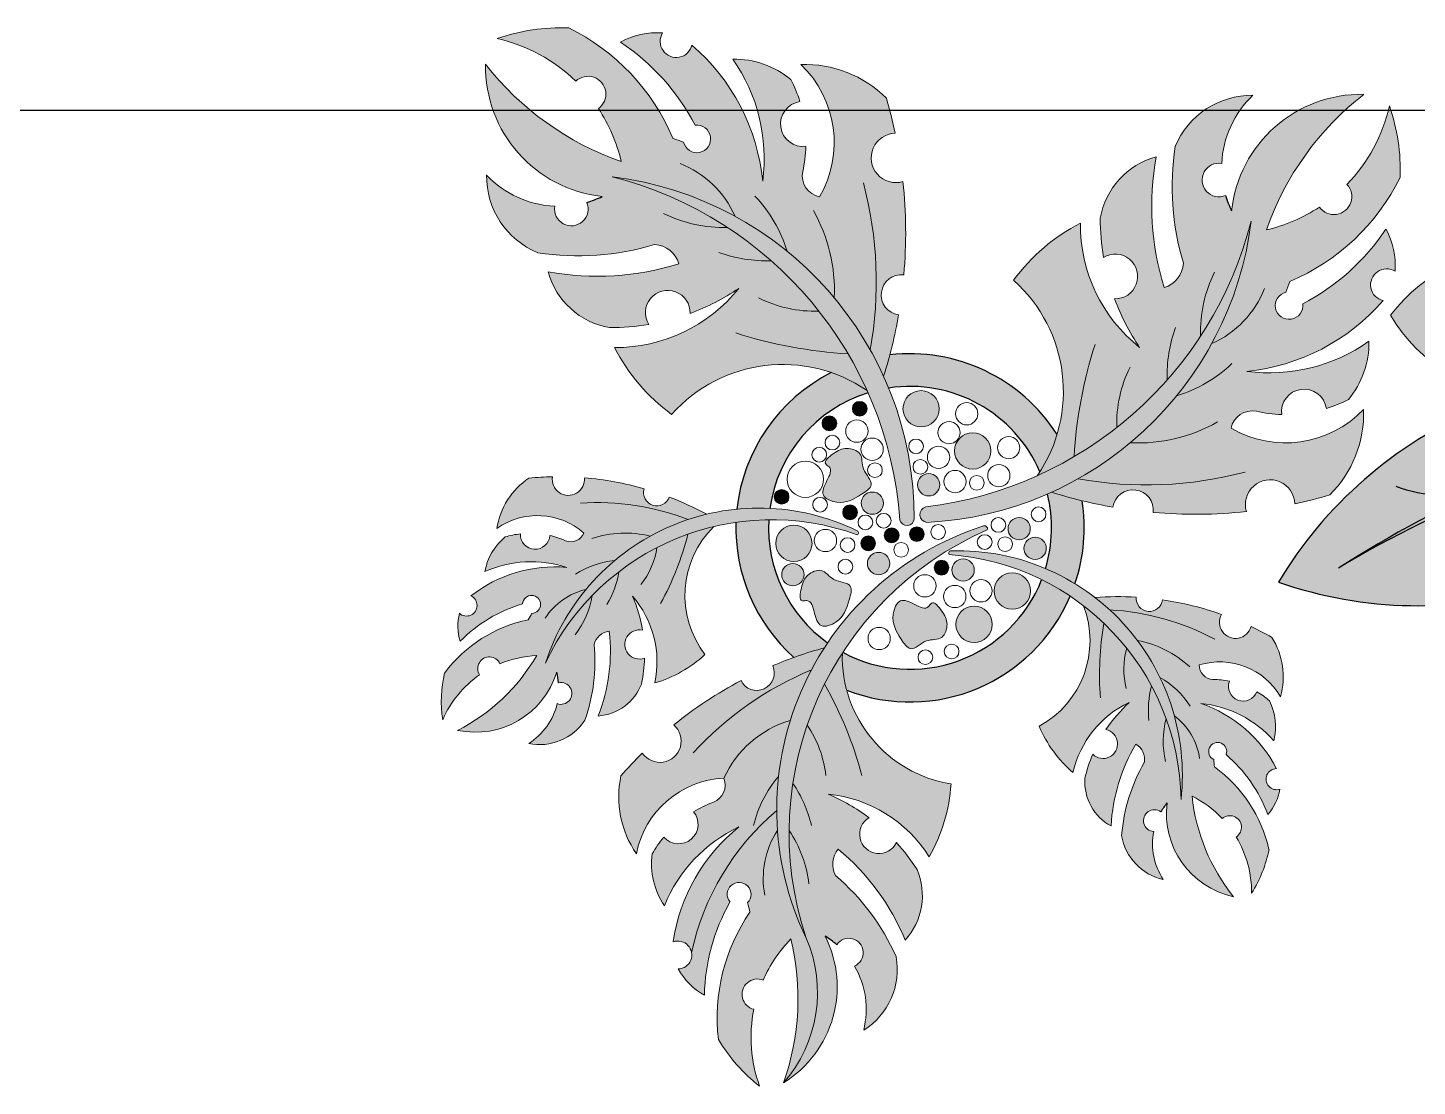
# Model space of a CAD drawing. Header units: inches. Extents: x 9636 to 21597, y -10243 to 557.
# Drawn here: x 14754.15 to 14795.31, y -8249.39 to -8218.02 of the extents above; entities that cross this region are included whole.
import ezdxf

# ---------------------------------------------------------------- set-up
doc = ezdxf.new("R2010")
doc.units = ezdxf.units.IN
doc.header["$MEASUREMENT"] = 0
doc.layers.add('estofado', color=7, linetype='Continuous', lineweight=25)
doc.layers.add('MESA', color=7, linetype='Continuous')

# ---------------------------------------------------------------- blocks, each defined once
blk = doc.blocks.new('FF')
at = {"layer": 'estofado', "ltscale": 0.1, "true_color": 0x939598}
h = blk.add_hatch(color=252, dxfattribs=at)
h.set_gradient(color1=(108, 164, 86), color2=(102, 154, 81), one_color=1, tint=0.46, name='CYLINDER')
h.paths.add_polyline_path([(14779.501, -8228.352, 0.033062), (14779.944, -8226.534, -0.981895), (14780.101, -8225.342, 0.048855), (14780.074, -8222.581, -1.138233), (14779.845, -8221.147, 0.018864), (14779.583, -8220.112, 0.208979), (14777.05, -8219.111, -0.346636), (14777.605, -8223.037, -0.42625), (14777.112, -8222.252, 0.04537), (14777.202, -8221.537, -0.994855), (14777.023, -8220.212, 0.044381), (14776.753, -8219.56, 0.18118), (14775.032, -8218.952, -0.18833), (14775.921, -8222.565, 0.191426), (14773.825, -8218.534, -1.174476), (14772.952, -8218.176, 0.140528), (14771.706, -8218.446, -0.125367), (14773.921, -8220.913, -2.245001), (14773.574, -8221.41, -0.031976), (14773.255, -8221.298, 0.181425), (14770.172, -8218.028, 0.094503), (14768.057, -8218.345, -0.138196), (14770.382, -8219.607, -1.074478), (14771.053, -8220.418, -0.088291), (14771.728, -8221.988, -0.144087), (14767.712, -8219.103, 0.388768), (14771.167, -8223.021, -0.041945), (14770.706, -8223.198, -1.340573), (14769.761, -8223.312, -0.196063), (14767.741, -8222.386, 0.307628), (14769.258, -8224.689, 0.111291), (14772.718, -8224.448, -0.314907), (14773.438, -8225.015, -0.122145), (14769.565, -8225.254, 0.291545), (14771.384, -8226.909, 0.043027), (14772.543, -8226.815, -1.339402), (14773.771, -8226.487, 0.060072), (14775.212, -8225.745, -0.231117), (14771.527, -8227.498, 0.11449), (14773.222, -8229.478, -0.376746), (14779.014, -8228.774, 0.228124), (14771.466, -8222.439, -0.2613)])
h = blk.add_hatch(color=252, dxfattribs=at)
h.set_gradient(color1=(108, 164, 86), color2=(79, 120, 63), one_color=1, tint=0.36, name='CYLINDER')
h.paths.add_polyline_path([(14788.383, -8225.002, -0.314907), (14787.815, -8225.721, -0.122145), (14787.576, -8221.849, 0.291545), (14785.922, -8223.667, 0.043027), (14786.016, -8224.826, -1.339402), (14786.344, -8226.055, 0.060072), (14787.085, -8227.496, -0.231117), (14785.333, -8223.81, 0.11449), (14783.352, -8225.506, -0.376746), (14784.056, -8231.297, 0.228124), (14790.391, -8223.75, -0.2613), (14784.479, -8231.785, 0.033062), (14786.296, -8232.228, -0.981895), (14787.489, -8232.384, 0.048855), (14790.249, -8232.358, -1.138233), (14791.683, -8232.129, 0.018864), (14792.719, -8231.867, 0.208979), (14793.719, -8229.334, -0.346636), (14789.793, -8229.889, -0.42625), (14790.578, -8229.396, 0.04537), (14791.294, -8229.486, -0.994855), (14792.619, -8229.307, 0.044381), (14793.27, -8229.037, 0.18118), (14793.878, -8227.315, -0.18833), (14790.266, -8228.205, 0.191426), (14794.297, -8226.109, -1.174476), (14794.654, -8225.236, 0.140528), (14794.385, -8223.99, -0.125367), (14791.918, -8226.205, -2.245001), (14791.421, -8225.857, -0.031976), (14791.533, -8225.539, 0.181425), (14794.802, -8222.456, 0.094503), (14794.486, -8220.34, -0.138196), (14793.223, -8222.666, -1.074478), (14792.412, -8223.336, -0.088291), (14790.842, -8224.012, -0.144087), (14793.727, -8219.996, 0.388768), (14789.809, -8223.45, -0.041945), (14789.633, -8222.99, -1.340573), (14789.519, -8222.045, -0.196063), (14790.444, -8220.025, 0.307628), (14788.141, -8221.542, 0.111291)])
h = blk.add_hatch(color=252, dxfattribs=at)
h.set_gradient(color1=(166, 115, 84), color2=(109, 75, 55), one_color=1, tint=0.32, name='INVCYLINDER')
h.paths.add_polyline_path([(14779.988, -8232.603, 0.872708), (14780.409, -8232.573, 0.378997), (14771.466, -8222.439, -0.322151)])
h = blk.add_hatch(color=252, dxfattribs=at)
h.set_gradient(color1=(166, 115, 84), color2=(109, 75, 55), one_color=1, tint=0.32, name='INVCYLINDER')
h.paths.add_polyline_path([(14790.391, -8223.75, -0.309503), (14780.748, -8232.221, 0.812635), (14780.777, -8232.68, 0.364481)])
h = blk.add_hatch(color=252, dxfattribs=at)
h.set_gradient(color1=(185, 193, 193), color2=(81, 92, 92), one_color=1, tint=0.34, name='CURVED')
h.paths.add_polyline_path([(14784.133, -8231.18, 0.06904), (14784.64, -8230.076, 0.288006), (14779.684, -8227.718, -0.011646), (14779.501, -8228.352, -0.009266), (14779.65, -8228.699, -0.341204)])
h = blk.add_hatch(color=252, dxfattribs=at)
h.set_gradient(color1=(185, 193, 193), color2=(81, 92, 92), one_color=1, tint=0.34, name='CURVED')
h.paths.add_polyline_path([(14779.042, -8228.839, 0.00155), (14779.014, -8228.774, 0.067559), (14777.951, -8228.241, 0.253608), (14775.156, -8232.287, -0.036817), (14776.134, -8232.263, -0.290631)])
h = blk.add_hatch(color=252, dxfattribs=at)
h.set_gradient(color1=(179, 165, 128), color2=(150, 134, 90), one_color=1, tint=0.47)
h.paths.add_polyline_path([(14780.088, -8229.201, -1), (14781.141, -8229.427, -1)])
h = blk.add_hatch(color=252, dxfattribs=at)
h.set_gradient(color1=(179, 165, 128), color2=(150, 134, 90), one_color=1, tint=0.47)
h.paths.add_polyline_path([(14778.583, -8229.265, 1), (14779.009, -8229.356, 1)])
h = blk.add_hatch(color=252, dxfattribs=at)
h.set_gradient(color1=(179, 165, 128), color2=(150, 134, 90), one_color=1, tint=0.47)
h.paths.add_polyline_path([(14777.682, -8229.699, 1), (14778.109, -8229.791, 1)])
h = blk.add_hatch(color=252, dxfattribs=at)
h.set_gradient(color1=(179, 165, 128), color2=(150, 134, 90), one_color=1, tint=0.47)
h.paths.add_polyline_path([(14781.615, -8230.448, 1), (14782.668, -8230.673, 1)])
h = blk.add_hatch(color=252, dxfattribs=at)
h.set_gradient(color1=(179, 165, 128), color2=(150, 134, 90), one_color=1, tint=0.47)
edge = h.paths.add_edge_path()
edge.add_spline(control_points=[(14777.825, -8231.438), (14777.746, -8231.595), (14777.588, -8231.914), (14778.271, -8232.185), (14778.712, -8231.944), (14779.297, -8231.547), (14778.808, -8231.136), (14778.913, -8230.598), (14778.372, -8230.432), (14778.062, -8230.593), (14777.672, -8230.907), (14778.006, -8231.08), (14777.903, -8231.284), (14777.825, -8231.438)], knot_values=[0, 0, 0, 0, 0.020201, 0.040881, 0.075874, 0.093984, 0.117931, 0.138882, 0.158108, 0.177537, 0.194687, 0.200618, 0.219249, 0.219249, 0.219249, 0.219249], degree=3, periodic=0)
h = blk.add_hatch(color=252, dxfattribs=at)
h.set_gradient(color1=(108, 164, 86), color2=(62, 94, 49), one_color=1, tint=0.28, name='CURVED')
h.paths.add_polyline_path([(14767.274, -8234.858, -1.174476), (14766.937, -8235.373, 0.140528), (14766.956, -8236.204, -0.125367), (14768.809, -8235.091, -2.245001), (14769.084, -8235.375, -0.031976), (14768.973, -8235.565, 0.181425), (14766.499, -8237.135, 0.094503), (14766.44, -8238.528, -0.138196), (14767.535, -8237.196, -1.074478), (14768.138, -8236.866, -0.088291), (14769.227, -8236.628, -0.144087), (14766.883, -8238.843, 0.388768), (14769.818, -8237.115, -0.041945), (14769.875, -8237.431, -1.340573), (14769.831, -8238.051, -0.196063), (14768.989, -8239.23, 0.307628), (14770.651, -8238.543, 0.111291), (14770.924, -8236.298, -0.314907), (14771.376, -8235.907, -0.122145), (14771.05, -8238.416, 0.291545), (14772.335, -8237.457, 0.043027), (14772.418, -8236.703, -1.339402), (14772.359, -8235.876, 0.060072), (14772.063, -8234.861, -0.231117), (14772.729, -8237.438, 0.11449), (14774.207, -8236.597, -0.376746), (14774.472, -8232.802, 0.228124), (14769.483, -8236.851, -0.2613), (14774.262, -8232.437, 0.033062), (14773.153, -8231.929, -0.981895), (14772.409, -8231.682, 0.048855), (14770.638, -8231.357, -1.138233), (14769.691, -8231.327, 0.018864), (14768.996, -8231.366, 0.208979), (14768.042, -8232.865, -0.346636), (14770.624, -8232.995, -0.42625), (14770.061, -8233.213, 0.04537), (14769.614, -8233.067, -0.994855), (14768.744, -8233.018, 0.044381), (14768.293, -8233.11, 0.18118), (14767.691, -8234.137, -0.18833), (14770.114, -8234.014, 0.191426)])
h = blk.add_hatch(color=252, dxfattribs=at)
h.set_gradient(color1=(179, 165, 128), color2=(150, 134, 90), one_color=1, tint=0.47)
h.paths.add_polyline_path([(14781.16, -8231.634, 1), (14780.514, -8231.496, 1)])
h = blk.add_hatch(color=252, dxfattribs=at)
h.set_gradient(color1=(179, 165, 128), color2=(150, 134, 90), one_color=1, tint=0.47)
h.paths.add_polyline_path([(14776.694, -8231.967, 1), (14776.268, -8231.876, 1)])
h = blk.add_hatch(color=252, dxfattribs=at)
h.set_gradient(color1=(179, 165, 128), color2=(150, 134, 90), one_color=1, tint=0.47)
h.paths.add_polyline_path([(14779.491, -8232.179, 1), (14778.845, -8232.041, 1)])
h = blk.add_hatch(color=252, dxfattribs=at)
h.set_gradient(color1=(185, 193, 193), color2=(81, 92, 92), one_color=1, tint=0.34, name='CURVED')
h.paths.add_polyline_path([(14784.479, -8231.785, -0.003321), (14784.355, -8231.84, -0.134103), (14784.299, -8234.048, -0.036923), (14785.171, -8234.496, 0.121396), (14785.381, -8232.036, -0.016535)])
h = blk.add_hatch(color=252, dxfattribs=at)
h.set_gradient(color1=(166, 115, 84), color2=(109, 75, 55), one_color=1, tint=0.32, name='INVCYLINDER')
h.paths.add_polyline_path([(14778.72, -8233.048, 0.529291), (14778.736, -8232.935, 0.456534), (14769.483, -8236.851, -0.387777)])
h = blk.add_hatch(color=252, dxfattribs=at)
h.set_gradient(color1=(179, 165, 128), color2=(150, 134, 90), one_color=1, tint=0.47)
h.paths.add_polyline_path([(14778.722, -8232.428, 1), (14778.295, -8232.337, 1)])
h = blk.add_hatch(color=252, dxfattribs=at)
h.set_gradient(color1=(185, 193, 193), color2=(81, 92, 92), one_color=1, tint=0.34, name='CURVED')
h.paths.add_polyline_path([(14776.101, -8232.602, 0.03292), (14775.129, -8232.677, 0.221446), (14776.841, -8236.682, -0.019377), (14777.745, -8236.397, -0.005069), (14777.843, -8236.248, -0.256969)])
h = blk.add_hatch(color=252, dxfattribs=at)
h.set_gradient(color1=(179, 165, 128), color2=(150, 134, 90), one_color=1, tint=0.47)
h.paths.add_polyline_path([(14783.841, -8232.937, 1), (14783.195, -8232.798, 1)])
h = blk.add_hatch(color=252, dxfattribs=at)
h.set_gradient(color1=(179, 165, 128), color2=(150, 134, 90), one_color=1, tint=0.47)
h.paths.add_polyline_path([(14777.369, -8233.414, 1), (14776.316, -8233.189, 1)])
h = blk.add_hatch(color=252, dxfattribs=at)
h.set_gradient(color1=(166, 115, 84), color2=(109, 75, 55), one_color=1, tint=0.32, name='INVCYLINDER')
h.paths.add_polyline_path([(14782.573, -8232.902, 0.726279), (14782.436, -8232.795, 0.000011), (14782.436, -8232.795, 0.454782), (14777.208, -8244.997, -0.387777)])
h = blk.add_hatch(color=252, dxfattribs=at)
h.set_gradient(color1=(179, 165, 128), color2=(150, 134, 90), one_color=1, tint=0.47)
h.paths.add_polyline_path([(14779.259, -8233.347, 1), (14778.832, -8233.255, 1)])
h = blk.add_hatch(color=252, dxfattribs=at)
h.set_gradient(color1=(179, 165, 128), color2=(150, 134, 90), one_color=1, tint=0.47)
h.paths.add_polyline_path([(14779.955, -8233.108, 1), (14779.528, -8233.017, 1)])
h = blk.add_hatch(color=252, dxfattribs=at)
h.set_gradient(color1=(179, 165, 128), color2=(150, 134, 90), one_color=1, tint=0.47)
h.paths.add_polyline_path([(14780.699, -8233.074, 1), (14780.272, -8232.983, 1)])
h = blk.add_hatch(color=252, dxfattribs=at)
h.set_gradient(color1=(179, 165, 128), color2=(150, 134, 90), one_color=1, tint=0.47)
h.paths.add_polyline_path([(14784.313, -8233.519, 1), (14783.667, -8233.38, 1)])
h = blk.add_hatch(color=252, dxfattribs=at)
h.set_gradient(color1=(166, 115, 84), color2=(109, 75, 55), one_color=1, tint=0.32, name='INVCYLINDER')
h.paths.add_polyline_path([(14788.313, -8240.89, 0.456534), (14781.479, -8233.524, 0.529291), (14781.447, -8233.633, -0.387777)])
h = blk.add_hatch(color=252, dxfattribs=at)
h.set_gradient(color1=(179, 165, 128), color2=(150, 134, 90), one_color=1, tint=0.47)
h.paths.add_polyline_path([(14777.137, -8234.298, 1), (14776.491, -8234.159, 1)])
h = blk.add_hatch(color=252, dxfattribs=at)
h.set_gradient(color1=(179, 165, 128), color2=(150, 134, 90), one_color=1, tint=0.47)
h.paths.add_polyline_path([(14779.676, -8233.968, 1), (14779.03, -8233.829, 1)])
h = blk.add_hatch(color=252, dxfattribs=at)
h.set_gradient(color1=(179, 165, 128), color2=(150, 134, 90), one_color=1, tint=0.47)
h.paths.add_polyline_path([(14781.431, -8234.067, 1), (14781.005, -8233.975, 1)])
h = blk.add_hatch(color=252, dxfattribs=at)
h.set_gradient(color1=(179, 165, 128), color2=(150, 134, 90), one_color=1, tint=0.47)
h.paths.add_polyline_path([(14782.18, -8234.161, 1), (14781.534, -8234.023, 1)])
h = blk.add_hatch(color=252, dxfattribs=at)
h.set_gradient(color1=(179, 165, 128), color2=(150, 134, 90), one_color=1, tint=0.47)
edge = h.paths.add_edge_path()
edge.add_spline(control_points=[(14777.448, -8235.343), (14777.493, -8235.513), (14777.585, -8235.857), (14778.277, -8235.608), (14778.448, -8235.136), (14778.624, -8234.451), (14777.985, -8234.466), (14777.709, -8233.994), (14777.193, -8234.227), (14777.067, -8234.553), (14776.982, -8235.046), (14777.347, -8234.956), (14777.404, -8235.176), (14777.448, -8235.343)], knot_values=[0, 0, 0, 0, 0.020201, 0.040881, 0.075874, 0.093984, 0.117931, 0.138882, 0.158108, 0.177537, 0.194687, 0.200618, 0.219249, 0.219249, 0.219249, 0.219249], degree=3, periodic=0)
h = blk.add_hatch(color=252, dxfattribs=at)
h.set_gradient(color1=(179, 165, 128), color2=(150, 134, 90), one_color=1, tint=0.47)
h.paths.add_polyline_path([(14783.842, -8234.825, 1), (14782.789, -8234.599, 1)])
h = blk.add_hatch(color=252, dxfattribs=at)
h.set_gradient(color1=(185, 193, 193), color2=(81, 92, 92), one_color=1, tint=0.34, name='CURVED')
h.paths.add_polyline_path([(14784.185, -8234.379, -0.449638), (14778.294, -8236.53, 0.000699), (14778.28, -8236.553, 0.072477), (14778.408, -8237.647, 0.40511), (14785.03, -8234.868, 0.032975)])
h = blk.add_hatch(color=252, dxfattribs=at)
h.set_gradient(color1=(179, 165, 128), color2=(150, 134, 90), one_color=1, tint=0.47)
edge = h.paths.add_edge_path()
edge.add_spline(control_points=[(14780.429, -8235.114), (14780.272, -8235.035), (14779.953, -8234.877), (14779.682, -8235.56), (14779.923, -8236), (14780.32, -8236.586), (14780.731, -8236.097), (14781.268, -8236.202), (14781.435, -8235.661), (14781.273, -8235.351), (14780.96, -8234.961), (14780.786, -8235.295), (14780.583, -8235.192), (14780.429, -8235.114)], knot_values=[0, 0, 0, 0, 0.020201, 0.040881, 0.075874, 0.093984, 0.117931, 0.138882, 0.158108, 0.177537, 0.194687, 0.200618, 0.219249, 0.219249, 0.219249, 0.219249], degree=3, periodic=0)
h = blk.add_hatch(color=252, dxfattribs=at)
h.set_gradient(color1=(179, 165, 128), color2=(150, 134, 90), one_color=1, tint=0.47)
h.paths.add_polyline_path([(14782.709, -8235.815, 1), (14781.657, -8235.589, 1)])
h = blk.add_hatch(color=252, dxfattribs=at)
h.set_gradient(color1=(108, 164, 86), color2=(154, 193, 138), one_color=1, tint=0.65, name='HEMISPHERICAL')
h.paths.add_polyline_path([(14788.853, -8236.904, -0.346636), (14791.262, -8237.844, 0.208979), (14791.006, -8236.087, 0.018864), (14790.388, -8235.765, -1.138233), (14789.512, -8235.405, 0.048855), (14787.764, -8234.975, -0.981895), (14786.984, -8234.895, 0.033062), (14785.764, -8234.904, -0.2613), (14788.313, -8240.89, 0.228124), (14785.423, -8235.15, -0.376746), (14784.108, -8238.72, 0.11449), (14785.111, -8240.093, -0.231117), (14786.776, -8238.017, 0.060072), (14786.089, -8238.82, -1.339402), (14785.697, -8239.551, 0.043027), (14785.464, -8240.272, 0.291545), (14786.241, -8241.674, -0.122145), (14786.973, -8239.252, -0.314907), (14787.225, -8239.794, 0.111291), (14786.554, -8241.954, 0.307628), (14787.788, -8243.262, -0.196063), (14787.503, -8241.841, -1.340573), (14787.717, -8241.258, -0.041945), (14787.898, -8240.992, 0.388768), (14789.867, -8243.772, -0.144087), (14788.638, -8240.791, -0.088291), (14789.533, -8241.455, -1.074478), (14789.948, -8242.002, -0.138196), (14790.4, -8243.667, 0.094503), (14790.918, -8242.372, 0.181425), (14789.305, -8239.925, -0.031976), (14789.282, -8239.706, -2.245001), (14789.649, -8239.56, -0.125367), (14790.883, -8241.335, 0.140528), (14791.241, -8240.585, -1.174476), (14791.145, -8239.978, 0.191426), (14788.9, -8238.043, -0.18833), (14791.06, -8239.149, 0.18118), (14790.932, -8237.965, 0.044381), (14790.559, -8237.697, -0.994855), (14789.745, -8237.384, 0.04537), (14789.277, -8237.334, -0.42625)])
h = blk.add_hatch(color=252, dxfattribs=at)
h.set_gradient(color1=(108, 164, 86), color2=(128, 178, 108), one_color=1, tint=0.56, name='CYLINDER')
h.paths.add_polyline_path([(14777.362, -8237.05, -0.021499), (14777.745, -8236.397, 0.033062), (14776.218, -8236.925, -0.981895), (14775.278, -8237.369, 0.048855), (14773.286, -8238.679, -1.138233), (14772.352, -8239.516, 0.018864), (14771.722, -8240.19, 0.208979), (14772.18, -8242.498, -0.346636), (14774.772, -8240.259, -0.218356), (14776.737, -8238.548, -0.045186), (14777.345, -8237.081, -0.00127), (14777.324, -8237.066, -0.001036)])
h = blk.add_hatch(color=252, dxfattribs=at)
h.set_gradient(color1=(108, 164, 86), color2=(128, 178, 108), one_color=1, tint=0.56, name='CYLINDER')
h.paths.add_polyline_path([(14780.853, -8242.587, 0.11449), (14781.499, -8240.43, -0.376746), (14778.28, -8236.553, 0.228124), (14777.208, -8244.997, -0.289779), (14776.54, -8249.283, 0.388768), (14777.77, -8244.942, -0.041945), (14778.114, -8245.194, -1.340573), (14778.639, -8245.827, -0.196063), (14778.911, -8247.727, 0.307628), (14779.874, -8245.548, 0.111291), (14778.081, -8243.148, -0.314907), (14778.157, -8242.36, -0.122145), (14780.141, -8245.061, 0.291545), (14780.492, -8242.967, 0.043027), (14779.882, -8242.169, -1.339402), (14779.069, -8241.43, 0.060072), (14777.857, -8240.73, -0.231117)])
h = blk.add_hatch(color=252, dxfattribs=at)
h.set_gradient(color1=(108, 164, 86), color2=(128, 178, 108), one_color=1, tint=0.56, name='CYLINDER')
h.paths.add_polyline_path([(14774.432, -8240.984, 0.04537), (14773.87, -8241.253, -0.994855), (14772.992, -8242.003, 0.044381), (14772.645, -8242.503, 0.18118), (14773.008, -8244.038, -0.18833), (14775.216, -8241.703, 0.191426), (14773.269, -8245.11, -0.461932), (14773.813, -8245.423, -0.164855), (14776.336, -8241.214, -0.076989), (14776.737, -8238.548, 0.218356), (14774.772, -8240.259, -0.42625)])
h = blk.add_hatch(color=252, dxfattribs=at)
h.set_gradient(color1=(108, 164, 86), color2=(128, 178, 108), one_color=1, tint=0.56, name='CYLINDER')
h.paths.add_polyline_path([(14774.61, -8247.999, 0.094503), (14775.829, -8249.387, -0.138196), (14775.658, -8247.108, -1.074478), (14775.934, -8246.242, -0.088291), (14776.758, -8245.017, -0.144087), (14776.54, -8249.283, 0.289779), (14777.208, -8244.997, -0.111568), (14776.336, -8241.214, 0.164855), (14773.813, -8245.423, -0.461932), (14773.417, -8245.911, 0.140528), (14774.196, -8246.689, -0.125367), (14774.952, -8243.928, -2.245001), (14775.475, -8243.947, -0.031976), (14775.542, -8244.231, 0.181425)])
at = {"layer": 'MESA', "ltscale": 0.8}
h = blk.add_hatch(color=7, dxfattribs=at)
h.dxf.hatch_style = 1
h.set_gradient(color1=(237, 238, 238), one_color=1, tint=1)
h.paths.add_polyline_path([(14794.52, -8226.544, 0.256909), (14798.543, -8228.941, 0.240303), (14800.878, -8227.225, -0.358381), (14798.823, -8228.114, 0.270233), (14801.016, -8226.907, -0.348977), (14799.409, -8227.466, 0.25095), (14800.847, -8226.898, -0.245389), (14799.706, -8227.181, 0.153246), (14800.662, -8226.887, 0.15184), (14799.754, -8226.49, 0.001374), (14799.745, -8226.489, -0.245389), (14800.847, -8226.898, 0.25095), (14799.481, -8226.172, -0.348977), (14801.016, -8226.907, 0.270233), (14798.971, -8225.464, -0.358381), (14800.914, -8226.575, 0.240303), (14798.785, -8224.61, 0.256909)])
edge = h.paths.add_edge_path(flags=16)
edge.add_arc((14800.459, -8229.275), 2.395, 446.7173, 448.2167, ccw=False)
edge.add_arc((14800.658, -8224.77), 2.114, 266.6175, 268.3165, ccw=False)
edge.add_arc((14800.459, -8229.275), 2.395, 448.2167, 465.7757)
edge.add_spline(control_points=[(14799.803, -8226.969), (14799.794, -8226.968), (14799.709, -8226.954), (14799.625, -8226.937), (14799.55, -8226.921)], knot_values=[0.247151, 0.247151, 0.247151, 0.247151, 0.247786, 0.253074, 0.253074, 0.253074, 0.253074], degree=3, periodic=0)
edge.add_spline(control_points=[(14799.55, -8226.921), (14799.5, -8226.911), (14799.45, -8226.901), (14799.4, -8226.892)], knot_values=[0.243636, 0.243636, 0.243636, 0.243636, 0.247151, 0.247151, 0.247151, 0.247151], degree=3, periodic=0)
edge.add_spline(control_points=[(14799.4, -8226.892), (14799.343, -8226.881), (14799.26, -8226.865), (14799.176, -8226.854), (14799.149, -8226.85)], knot_values=[0.23773, 0.23773, 0.23773, 0.23773, 0.241748, 0.243636, 0.243636, 0.243636, 0.243636], degree=3, periodic=0)
edge.add_spline(control_points=[(14799.149, -8226.85), (14799.107, -8226.845), (14799.066, -8226.841), (14799.024, -8226.837)], knot_values=[0.234818, 0.234818, 0.234818, 0.234818, 0.23773, 0.23773, 0.23773, 0.23773], degree=3, periodic=0)
edge.add_spline(control_points=[(14799.024, -8226.837), (14798.969, -8226.832), (14798.913, -8226.828), (14798.857, -8226.825)], knot_values=[0.230931, 0.230931, 0.230931, 0.230931, 0.234818, 0.234818, 0.234818, 0.234818], degree=3, periodic=0)
edge.add_spline(control_points=[(14798.857, -8226.825), (14798.792, -8226.821), (14798.727, -8226.818), (14798.662, -8226.816)], knot_values=[0.226471, 0.226471, 0.226471, 0.226471, 0.230931, 0.230931, 0.230931, 0.230931], degree=3, periodic=0)
edge.add_spline(control_points=[(14798.662, -8226.816), (14798.646, -8226.816), (14798.573, -8226.813), (14798.5, -8226.811), (14798.442, -8226.812)], knot_values=[0.221526, 0.221526, 0.221526, 0.221526, 0.222579, 0.226471, 0.226471, 0.226471, 0.226471], degree=3, periodic=0)
edge.add_spline(control_points=[(14798.442, -8226.812), (14798.378, -8226.813), (14798.314, -8226.817), (14798.253, -8226.828)], knot_values=[0.217168, 0.217168, 0.217168, 0.217168, 0.221526, 0.221526, 0.221526, 0.221526], degree=3, periodic=0)
edge.add_spline(control_points=[(14798.253, -8226.828), (14798.206, -8226.836), (14798.151, -8226.849), (14798.098, -8226.871), (14798.089, -8226.874)], knot_values=[0.213164, 0.213164, 0.213164, 0.213164, 0.216463, 0.217168, 0.217168, 0.217168, 0.217168], degree=3, periodic=0)
edge.add_spline(control_points=[(14798.089, -8226.874), (14798.042, -8226.894), (14797.972, -8226.93), (14797.894, -8226.955), (14797.868, -8226.959)], knot_values=[0.207777, 0.207777, 0.207777, 0.207777, 0.211372, 0.213164, 0.213164, 0.213164, 0.213164], degree=3, periodic=0)
edge.add_spline(control_points=[(14797.868, -8226.959), (14797.846, -8226.962), (14797.783, -8226.961), (14797.725, -8226.916), (14797.707, -8226.88)], knot_values=[0.203445, 0.203445, 0.203445, 0.203445, 0.204995, 0.207777, 0.207777, 0.207777, 0.207777], degree=3, periodic=0)
edge.add_spline(control_points=[(14797.707, -8226.88), (14797.705, -8226.878), (14797.683, -8226.833), (14797.692, -8226.773), (14797.71, -8226.723), (14797.712, -8226.719)], knot_values=[0.199694, 0.199694, 0.199694, 0.199694, 0.199863, 0.203137, 0.203445, 0.203445, 0.203445, 0.203445], degree=3, periodic=0)
edge.add_spline(control_points=[(14797.712, -8226.719), (14797.723, -8226.689), (14797.744, -8226.652), (14797.773, -8226.622), (14797.782, -8226.614)], knot_values=[0.196756, 0.196756, 0.196756, 0.196756, 0.198903, 0.199694, 0.199694, 0.199694, 0.199694], degree=3, periodic=0)
edge.add_spline(control_points=[(14797.782, -8226.614), (14797.806, -8226.592), (14797.845, -8226.567), (14797.887, -8226.55), (14797.899, -8226.545)], knot_values=[0.193643, 0.193643, 0.193643, 0.193643, 0.195869, 0.196756, 0.196756, 0.196756, 0.196756], degree=3, periodic=0)
edge.add_spline(control_points=[(14797.899, -8226.545), (14797.96, -8226.523), (14798.026, -8226.514), (14798.091, -8226.508)], knot_values=[0.189135, 0.189135, 0.189135, 0.189135, 0.193643, 0.193643, 0.193643, 0.193643], degree=3, periodic=0)
edge.add_spline(control_points=[(14798.091, -8226.508), (14798.097, -8226.507), (14798.141, -8226.504), (14798.186, -8226.501), (14798.224, -8226.499)], knot_values=[0.186092, 0.186092, 0.186092, 0.186092, 0.186502, 0.189135, 0.189135, 0.189135, 0.189135], degree=3, periodic=0)
edge.add_spline(control_points=[(14798.224, -8226.499), (14798.282, -8226.497), (14798.34, -8226.496), (14798.398, -8226.496)], knot_values=[0.182083, 0.182083, 0.182083, 0.182083, 0.186092, 0.186092, 0.186092, 0.186092], degree=3, periodic=0)
edge.add_spline(control_points=[(14798.398, -8226.496), (14798.451, -8226.496), (14798.504, -8226.497), (14798.557, -8226.499)], knot_values=[0.178391, 0.178391, 0.178391, 0.178391, 0.182083, 0.182083, 0.182083, 0.182083], degree=3, periodic=0)
edge.add_spline(control_points=[(14798.557, -8226.499), (14798.574, -8226.499), (14798.627, -8226.501), (14798.681, -8226.503), (14798.718, -8226.504)], knot_values=[0.17468, 0.17468, 0.17468, 0.17468, 0.175797, 0.178391, 0.178391, 0.178391, 0.178391], degree=3, periodic=0)
edge.add_spline(control_points=[(14798.718, -8226.504), (14798.758, -8226.506), (14798.799, -8226.508), (14798.84, -8226.511)], knot_values=[0.171864, 0.171864, 0.171864, 0.171864, 0.17468, 0.17468, 0.17468, 0.17468], degree=3, periodic=0)
edge.add_spline(control_points=[(14798.84, -8226.511), (14798.891, -8226.514), (14798.943, -8226.518), (14798.995, -8226.524)], knot_values=[0.16826, 0.16826, 0.16826, 0.16826, 0.171864, 0.171864, 0.171864, 0.171864], degree=3, periodic=0)
edge.add_spline(control_points=[(14798.995, -8226.524), (14799.068, -8226.532), (14799.153, -8226.543), (14799.238, -8226.56), (14799.251, -8226.563)], knot_values=[0.162342, 0.162342, 0.162342, 0.162342, 0.167388, 0.16826, 0.16826, 0.16826, 0.16826], degree=3, periodic=0)
edge.add_spline(control_points=[(14799.251, -8226.563), (14799.304, -8226.573), (14799.357, -8226.586), (14799.409, -8226.598)], knot_values=[0.158654, 0.158654, 0.158654, 0.158654, 0.162342, 0.162342, 0.162342, 0.162342], degree=3, periodic=0)
edge.add_spline(control_points=[(14799.409, -8226.598), (14799.446, -8226.607), (14799.483, -8226.617), (14799.52, -8226.626)], knot_values=[0.156033, 0.156033, 0.156033, 0.156033, 0.158654, 0.158654, 0.158654, 0.158654], degree=3, periodic=0)
edge.add_spline(control_points=[(14799.52, -8226.626), (14799.577, -8226.64), (14799.654, -8226.659), (14799.728, -8226.675), (14799.748, -8226.679)], knot_values=[0.15048, 0.15048, 0.15048, 0.15048, 0.154549, 0.156033, 0.156033, 0.156033, 0.156033], degree=3, periodic=0)
edge.add_arc((14800.658, -8224.77), 2.114, 244.5067, 266.6175)
h = blk.add_hatch(color=85, dxfattribs=at)
h.dxf.hatch_style = 1
h.set_gradient(color1=(103, 159, 96), color2=(179, 207, 175), one_color=1, tint=0.75, name='INVCURVED')
h.paths.add_polyline_path([(14799.039, -8234.598, 0.199512), (14803.339, -8230.225, 0.09675), (14792.981, -8234.032, -0.086654), (14803.022, -8229.785, 0.192489), (14797.11, -8229.3, 0.158608), (14791.198, -8234.453, 0.158608)])
h = blk.add_hatch(color=85, dxfattribs=at)
h.dxf.hatch_style = 1
h.set_gradient(color1=(103, 159, 96), color2=(52, 80, 48), one_color=1, tint=0.25)
h.paths.add_polyline_path([(14792.981, -8234.032, -0.09675), (14803.339, -8230.225, 0.007527), (14803.425, -8230, 0.014292), (14803.022, -8229.785, 0.086654)])
at = {"color": 252, "true_color": 0x939598}
blk.add_line((15113.189, -8220.47), (14456.189, -8220.47), dxfattribs=at)
at = {"layer": 'estofado', "color": 252, "lineweight": 5, "ltscale": 0.1, "true_color": 0x939598}
for centre, radius in [((14780.614, -8229.314), 0.538), ((14778.796, -8229.311), 0.218), ((14781.965, -8229.461), 0.33), ((14777.895, -8229.745), 0.218), ((14778.71, -8229.975), 0.33), ((14781.441, -8230.021), 0.33), ((14777.986, -8230.315), 0.218), ((14779.162, -8230.512), 0.33), ((14780.463, -8230.429), 0.218), ((14782.142, -8230.561), 0.538), ((14783.207, -8230.467), 0.33), ((14777.596, -8230.675), 0.218), ((14781.129, -8230.751), 0.33), ((14777.183, -8231.402), 0.538), ((14779.246, -8231.133), 0.218), ((14780.593, -8231.033), 0.218), ((14782.915, -8231.295), 0.33), ((14780.837, -8231.565), 0.33), ((14781.618, -8231.47), 0.33), ((14782.264, -8231.507), 0.218), ((14776.481, -8231.922), 0.218), ((14779.168, -8232.11), 0.33), ((14777.621, -8232.157), 0.218), ((14778.508, -8232.382), 0.218), ((14784.092, -8232.441), 0.218), ((14778.962, -8232.679), 0.218), ((14779.504, -8232.632), 0.218), ((14782.903, -8232.755), 0.218), ((14783.518, -8232.867), 0.33), ((14776.843, -8233.302), 0.538), ((14777.779, -8233.217), 0.33), ((14779.046, -8233.301), 0.218), ((14779.741, -8233.063), 0.218), ((14780.486, -8233.029), 0.218), ((14781.118, -8232.964), 0.218), ((14782.496, -8233.264), 0.218), ((14783.102, -8233.325), 0.218), ((14783.99, -8233.45), 0.33), ((14778.435, -8233.352), 0.218), ((14780.023, -8233.492), 0.218), ((14776.814, -8234.228), 0.33), ((14778.37, -8233.992), 0.218), ((14779.353, -8233.899), 0.33), ((14781.218, -8234.021), 0.218), ((14781.857, -8234.092), 0.33), ((14780.725, -8234.559), 0.33), ((14783.315, -8234.712), 0.538), ((14781.611, -8234.876), 0.33), ((14782.388, -8234.706), 0.33), ((14782.183, -8235.702), 0.538), ((14779.37, -8236.121), 0.33), ((14781.515, -8236.506), 0.218), ((14780.739, -8236.675), 0.218)]:
    blk.add_circle(centre, radius, dxfattribs=at)
for centre, radius, start, end in [((14769.944, -8223.732), 5.709, 87.7165, 109.3109), ((14767.357, -8223.772), 6.397, 22.7571, 63.8893), ((14772.799, -8220.484), 2.312, 86.2017, 118.1987), ((14773.36, -8218.426), 0.478, 148.5589, 346.9089), ((14766.98, -8223.102), 4.878, 45.771, 77.2439), ((14767.971, -8224.026), 6.715, 27.6215, 56.2045), ((14769.802, -8223.187), 6.151, 5.802, 49.1492), ((14771.578, -8219.176), 3.867, 178.9144, 263.8924), ((14774.622, -8213.722), 8.758, 217.908, 250.7046), ((14775.081, -8221.554), 2.602, 50.0111, 91.089), ((14770.851, -8221.898), 5.114, 352.5034, 35.1659), ((14777.172, -8222.51), 3.401, 44.8387, 92.0536), ((14774.836, -8221.426), 3.203, 329.8076, 46.2802), ((14770.746, -8219.989), 0.528, 305.4631, 133.6877), ((14773.224, -8221.401), 3.981, 17.3768, 27.5414), ((14777.116, -8220.874), 0.668, 98.0066, 277.4156), ((14765.995, -8224.096), 14.161, 12.0192, 16.3421), ((14790.409, -8222.478), 2.453, 89.1783, 157.5757), ((14792.459, -8222.17), 2.943, 133.2008, 177.5723), ((14793.654, -8223.862), 3.867, 88.9144, 173.8924), ((14799.108, -8226.906), 8.758, 127.908, 160.7046), ((14789.728, -8219.263), 4.878, 315.771, 347.2439), ((14789.098, -8222.228), 5.709, 357.7165, 19.3109), ((14766.98, -8223.102), 4.878, 13.1974, 33.3798), ((14773.971, -8221.317), 0.408, 193.0968, 97.0575), ((14779.867, -8221.879), 0.732, 91.6823, 286.478), ((14774.291, -8218.868), 2.641, 246.9144, 254.2403), ((14773.224, -8221.401), 3.981, 347.1712, 358.0454), ((14795.938, -8222.736), 7.888, 171.2888, 196.6902), ((14788.175, -8224.057), 2.287, 105.1879, 170.2031), ((14795.503, -8223.304), 8.059, 169.6013, 197.457), ((14770.194, -8222.421), 2.453, 179.1783, 247.5757), ((14769.886, -8220.372), 2.943, 223.2008, 267.5723), ((14772.36, -8224.832), 3.001, 24.0369, 68.2831), ((14777.735, -8222.408), 0.642, 168.9111, 258.2592), ((14789.435, -8222.535), 0.497, 80.325, 293.4407), ((14767.856, -8225.55), 11.429, 349.8214, 14.85), ((14765.995, -8224.096), 14.161, 354.9534, 6.1411), ((14789.058, -8219.64), 6.397, 292.7571, 333.8893), ((14792.842, -8223.03), 0.528, 215.4631, 43.6877), ((14770.251, -8223.395), 0.497, 170.325, 23.4407), ((14772.818, -8225.783), 3.99, 16.5863, 43.9204), ((14774.788, -8219.842), 4.102, 243.8381, 271.3125), ((14773.226, -8225.803), 4.818, 357.3902, 29.4495), ((14789.728, -8219.263), 4.878, 283.1974, 303.3798), ((14787.996, -8228.926), 5.768, 117.5038, 143.6292), ((14789.982, -8223.859), 4.65, 179.4019, 231.456), ((14792.69, -8223.702), 6.769, 179.7095, 189.5645), ((14788.804, -8220.255), 6.715, 297.6215, 326.2045), ((14792.347, -8225.083), 2.312, 356.2017, 28.1987), ((14770.453, -8216.892), 7.888, 261.2888, 286.6902), ((14772.672, -8225.246), 0.8, 16.7747, 86.693), ((14776.056, -8220.68), 4.251, 250.2095, 271.6077), ((14786.362, -8225.392), 0.663, 268.4447, 121.4644), ((14771.02, -8217.328), 8.059, 259.6013, 287.457), ((14771.773, -8224.655), 2.287, 195.1879, 260.2031), ((14787.584, -8224.956), 0.8, 286.7747, 356.693), ((14792.988, -8227.072), 4.102, 153.8381, 181.3125), ((14794.405, -8225.644), 0.478, 58.5589, 256.9089), ((14780.033, -8225.939), 0.601, 83.5666, 261.473), ((14780.406, -8228.803), 4.421, 325.6423, 48.2171), ((14793.963, -8226.575), 2.641, 156.9144, 164.2403), ((14771.575, -8222.848), 4.65, 269.4019, 321.456), ((14773.108, -8226.469), 0.663, 358.4447, 211.4644), ((14771.418, -8220.14), 6.769, 290.3446, 304.0955), ((14777.474, -8222.667), 3.756, 243.4398, 271.7039), ((14792.69, -8223.702), 6.769, 200.3446, 214.0955), ((14787.998, -8224.643), 3.001, 294.0369, 338.2831), ((14789.644, -8222.085), 6.151, 275.802, 319.1492), ((14791.513, -8226.255), 0.408, 103.0968, 7.0575), ((14765.995, -8224.096), 14.161, 342.5117, 350.0862), ((14771.418, -8220.14), 6.769, 269.7095, 279.5645), ((14792.15, -8228.34), 4.251, 160.2095, 181.6077), ((14779.27, -8214.065), 13.647, 252.3042, 266.5573), ((14790.933, -8223.134), 5.114, 262.5034, 305.1659), ((14791.277, -8227.365), 2.602, 320.0111, 1.089), ((14776.642, -8224.834), 5.768, 207.5038, 233.6292), ((14798.766, -8231.554), 13.647, 162.3042, 176.5573), ((14776.519, -8232.424), 4.421, 55.6423, 138.2171), ((14790.163, -8229.758), 3.756, 153.4398, 181.7039), ((14787.048, -8225.102), 3.99, 286.5863, 313.9204), ((14791.957, -8229.4), 0.668, 8.0066, 187.4156), ((14791.404, -8227.12), 3.203, 239.8076, 316.2802), ((14790.422, -8230.019), 0.642, 78.9111, 168.2592), ((14791.43, -8225.507), 3.981, 257.1712, 268.0454), ((14791.43, -8225.507), 3.981, 287.3768, 297.5414), ((14790.321, -8229.456), 3.401, 314.8387, 2.0536), ((14787.028, -8225.509), 4.818, 267.3902, 299.4495), ((14770.233, -8233.207), 2.218, 123.9137, 171.1286), ((14769.868, -8240.559), 9.234, 91.0942, 95.417), ((14770.163, -8231.403), 0.477, 170.7573, 5.553), ((14769.868, -8240.559), 9.234, 74.0283, 85.2161), ((14787.281, -8220.14), 11.429, 259.8214, 284.85), ((14790.951, -8232.15), 0.732, 1.6823, 196.478), ((14772.783, -8231.799), 0.392, 162.6416, 340.548), ((14788.734, -8218.279), 14.161, 252.5117, 260.0862), ((14786.891, -8232.317), 0.601, 353.5666, 171.473), ((14788.734, -8218.279), 14.161, 282.0192, 286.3421), ((14771.029, -8239.547), 7.453, 68.8964, 93.925), ((14769.868, -8240.559), 9.234, 61.5867, 69.1612), ((14769.251, -8234.568), 2.089, 48.8826, 125.3552), ((14788.734, -8218.279), 14.161, 264.9534, 276.1411), ((14769.363, -8234.427), 1.697, 129.0861, 170.1639), ((14769.035, -8235.598), 2.596, 96.4517, 106.6163), ((14769.179, -8233.04), 0.436, 177.0816, 356.4905), ((14769.035, -8235.598), 2.596, 66.2462, 77.1204), ((14770.238, -8232.833), 0.419, 247.9861, 337.3341), ((14771.854, -8236.14), 3.142, 76.4651, 108.5245), ((14765.085, -8230.82), 8.899, 331.3792, 345.6323), ((14776.501, -8234.85), 2.883, 134.7173, 217.2921), ((14770.371, -8233.033), 2.449, 322.5147, 350.7789), ((14769.06, -8237.179), 3.335, 71.5784, 114.2408), ((14771.791, -8236.399), 2.602, 95.6612, 122.9954), ((14769.756, -8238.009), 4.011, 84.877, 128.2242), ((14768.924, -8233.695), 2.772, 329.2845, 350.6827), ((14771.126, -8236.575), 1.957, 103.1118, 147.3581), ((14767.147, -8235.143), 0.312, 227.6339, 65.9838), ((14770.067, -8239.285), 4.379, 106.6965, 135.2795), ((14769.074, -8235.109), 0.266, 272.1717, 176.1325), ((14768.231, -8234.403), 2.675, 322.9131, 350.3874), ((14768.005, -8236.598), 4.414, 9.4195, 23.1705), ((14769.758, -8236.832), 3.032, 348.4768, 40.531), ((14782.733, -8236.187), 2.883, 298.4995, 21.0743), ((14786.441, -8244.114), 9.234, 86.6304, 94.2049), ((14787.375, -8234.928), 0.392, 175.2436, 353.15), ((14786.441, -8244.114), 9.234, 70.5755, 81.7633), ((14769.829, -8239.647), 4.171, 101.8321, 142.9643), ((14768.396, -8235.756), 1.508, 165.2766, 197.2737), ((14767.545, -8234.601), 1.722, 325.9894, 333.3153), ((14785.798, -8242.714), 7.453, 61.8666, 86.8952), ((14789.927, -8235.642), 0.477, 150.2386, 345.0343), ((14771.429, -8236.426), 0.522, 95.8497, 165.768), ((14766.155, -8236.505), 5.255, 338.6763, 6.532), ((14772.266, -8236.298), 0.432, 77.5197, 290.5393), ((14794.797, -8237.192), 8.899, 170.1593, 184.4124), ((14786.441, -8244.114), 9.234, 60.3746, 64.6974), ((14765.806, -8236.815), 5.144, 340.3638, 5.7652), ((14780.969, -8248.195), 12.231, 105.2876, 112.8622), ((14789.068, -8237.042), 2.449, 165.0127, 193.2769), ((14786.441, -8239.269), 3.142, 47.2671, 79.3265), ((14789.123, -8237.258), 2.218, 344.663, 31.8779), ((14764.291, -8233.753), 5.711, 296.983, 329.7796), ((14767.825, -8237.009), 0.344, 24.5381, 212.7627), ((14769.353, -8239.806), 3.181, 92.2724, 112.4548), ((14768.005, -8236.598), 4.414, 348.7845, 358.6395), ((14771.656, -8233.833), 3.761, 286.5788, 312.7042), ((14782.096, -8236.659), 3.818, 178.4183, 260.9931), ((14789.461, -8238.903), 2.089, 30.4364, 106.909), ((14770.123, -8237.986), 3.723, 166.7915, 188.3858), ((14769.353, -8239.806), 3.181, 124.846, 156.3189), ((14767.408, -8236.376), 2.521, 257.9894, 342.9673), ((14781.155, -8246.164), 9.871, 112.5974, 137.626), ((14775.744, -8237.139), 0.519, 206.3426, 24.249), ((14789.272, -8236.915), 0.419, 178.4575, 267.8055), ((14769.945, -8237.748), 0.324, 249.3999, 102.5156), ((14770.94, -8236.929), 1.492, 274.2629, 339.2781), ((14780.969, -8248.195), 12.231, 117.7293, 128.9171), ((14767.477, -8243.245), 11.787, 15.0801, 29.3333), ((14790.117, -8238.24), 2.772, 165.1089, 186.5071), ((14786.393, -8239.531), 2.602, 32.7962, 60.1304), ((14789.235, -8239.93), 2.596, 78.6712, 89.5454), ((14790.153, -8237.538), 0.436, 159.3011, 338.71), ((14767.964, -8237.608), 1.919, 302.2758, 346.6473), ((14788.07, -8240.759), 3.032, 115.2606, 167.3148), ((14789.764, -8241.265), 4.414, 132.6212, 146.3721), ((14787.589, -8241.834), 4.011, 27.5674, 70.9147), ((14788.564, -8241.361), 3.335, 41.5508, 84.2132), ((14789.235, -8239.93), 2.596, 49.1753, 59.3399), ((14789.416, -8238.728), 1.697, 345.6277, 26.7055), ((14786.928, -8239.964), 1.957, 8.4335, 52.6798), ((14769.314, -8237.664), 1.6, 258.2533, 326.6507), ((14772.873, -8239.158), 0.632, 214.4583, 49.254), ((14777.62, -8241.546), 3.125, 106.4143, 155.6845), ((14774.564, -8240.527), 3.244, 6.2157, 34.4798), ((14787.568, -8237.245), 3.761, 203.0874, 229.2128), ((14786.001, -8239.244), 0.432, 225.2523, 78.2719), ((14790.459, -8239.17), 2.675, 165.4042, 192.8785), ((14791.49, -8241.939), 5.255, 149.2596, 177.1153), ((14786.712, -8239.704), 0.522, 350.0236, 59.9419), ((14789.4, -8239.468), 0.266, 339.6591, 243.6199), ((14780.969, -8248.195), 12.231, 134.7952, 139.118), ((14789.764, -8241.265), 4.414, 157.1521, 167.0071), ((14791.002, -8239.632), 1.722, 182.4763, 189.8022), ((14786.782, -8242.87), 4.379, 20.5122, 49.0951), ((14791.681, -8242.364), 5.144, 150.0264, 175.4279), ((14786.851, -8243.298), 4.171, 12.8273, 53.9595), ((14791.144, -8240.289), 0.312, 89.8078, 288.1577), ((14774.591, -8240.82), 2.937, 167.6147, 214.8296), ((14774.896, -8243.023), 2.767, 92.5836, 169.0562), ((14774.254, -8240.458), 0.555, 291.6871, 21.0351), ((14779.004, -8242.452), 3.446, 139.3622, 166.6964), ((14773.784, -8242.486), 3.672, 12.9854, 34.3837), ((14776.527, -8240.118), 4.982, 330.2798, 356.4052), ((14786.952, -8240.363), 1.492, 176.5135, 241.5287), ((14775.561, -8246.107), 5.846, 53.1205, 66.8714), ((14777.454, -8244.726), 4.016, 32.1778, 84.232), ((14787.22, -8243.638), 3.181, 43.3368, 63.5192), ((14794.318, -8240.192), 5.711, 186.012, 218.8086), ((14789.753, -8240.337), 1.508, 318.5179, 350.515), ((14773.429, -8241.626), 0.577, 220.7826, 40.1915), ((14781.284, -8247.039), 7.643, 130.3437, 167.7889), ((14775.632, -8244.206), 3.438, 109.9472, 120.8214), ((14787.524, -8241.518), 0.324, 53.276, 266.3917), ((14790.4, -8241.307), 2.521, 172.8243, 257.8022), ((14777.102, -8245.697), 4.417, 115.2794, 157.9418), ((14778.529, -8245.856), 5.313, 128.5779, 171.9251), ((14779.366, -8241.92), 0.573, 121.2207, 334.2403), ((14789.76, -8241.714), 0.344, 303.029, 131.2535), ((14775.632, -8244.206), 3.438, 140.1527, 150.3173), ((14778.528, -8243.229), 2.592, 146.8128, 191.0591), ((14773.769, -8243.798), 3.543, 6.6141, 34.0884), ((14775.561, -8246.107), 5.846, 32.4855, 42.3405), ((14788.133, -8241.7), 1.6, 189.1409, 257.5383), ((14789.388, -8242.202), 1.919, 169.1444, 213.5158), ((14787.22, -8243.638), 3.181, 359.4727, 30.9456), ((14774.875, -8242.785), 2.248, 172.7871, 213.8649), ((14778.683, -8242.808), 0.691, 139.5507, 209.469), ((14773.704, -8247.711), 6.961, 22.3773, 50.2329), ((14787.264, -8241.662), 3.723, 327.4058, 349.0001), ((14778.674, -8243.738), 1.976, 317.9639, 22.9791), ((14775.222, -8243.702), 0.352, 315.8727, 219.8334), ((14773.653, -8248.326), 6.813, 24.0647, 49.4662), ((14779.994, -8246.793), 5.8, 150.3975, 178.9804), ((14780.097, -8247.358), 5.525, 145.5331, 186.6653), ((14773.293, -8244.615), 2.281, 9.6904, 17.0163), ((14779.787, -8247.945), 4.213, 135.9734, 156.1558), ((14774.786, -8246.441), 3.34, 301.6904, 26.6683), ((14773.487, -8246.612), 4.057, 318.828, 23.4698), ((14769.401, -8246.78), 7.565, 340.684, 13.4806), ((14778.47, -8245.432), 0.429, 293.1009, 146.2166), ((14773.408, -8245.498), 0.413, 271.3349, 109.6848), ((14776.445, -8247.111), 2.542, 345.9768, 30.3482), ((14777.79, -8245.929), 2.119, 301.9543, 10.3517), ((14775.165, -8244.943), 1.997, 208.9776, 240.9746), ((14775.765, -8246.665), 0.456, 68.2391, 256.4636), ((14779.787, -8247.945), 4.213, 168.5469, 200.0199), ((14778.858, -8245.497), 4.931, 210.4925, 232.0868)]:
    blk.add_arc(centre, radius, start, end, dxfattribs=at)
at = {"layer": 'estofado', "color": 252, "lineweight": 20, "ltscale": 0.1, "true_color": 0x939598}
for centre, radius, start, end in [((14768.658, -8233.448), 11.361, 4.2666, 75.6922), ((14770.213, -8232.558), 10.196, 359.9149, 82.9411), ((14779.383, -8220.942), 11.361, 276.9024, 345.6922), ((14780.273, -8222.497), 10.196, 272.8378, 352.9411), ((14775.807, -8238.904), 6.649, 64.1953, 162.0161), ((14780.811, -8232.448), 0.235, 105.4493, 261.8434), ((14776.185, -8240.01), 7.409, 69.9864, 154.7671), ((14780.196, -8232.559), 0.213, 191.7811, 356.227), ((14785.142, -8241.175), 8.806, 107.8963, 205.7171), ((14786.515, -8241.888), 9.813, 113.6874, 198.4681), ((14778.69, -8232.987), 0.0691, 296.2638, 80.2269), ((14782.487, -8232.871), 0.0916, 339.9648, 123.9279), ((14781.5, -8233.589), 0.0691, 75.5647, 219.5278), ((14781.703, -8240.169), 6.649, 353.7755, 91.5963), ((14780.905, -8241.022), 7.409, 1.0245, 85.8052)]:
    blk.add_arc(centre, radius, start, end, dxfattribs=at)
at = {"layer": 'estofado', "color": 252, "ltscale": 0.1, "true_color": 0x939598}
for centre, radius, start, end in [((14769.886, -8220.372), 2.943, 286.1934, 295.8007), ((14792.459, -8222.17), 2.943, 196.1934, 205.8007), ((14780.285, -8232.842), 5.159, 32.4206, 96.6874), ((14780.285, -8232.842), 5.159, 116.908, 173.8305), ((14780.285, -8232.842), 4.191, 107.2476, 172.0695), ((14780.285, -8232.842), 4.191, 23.3512, 98.7106), ((14780.285, -8232.842), 4.191, 343.2777, 13.8296), ((14780.285, -8232.842), 5.159, 341.2937, 8.9802), ((14780.285, -8232.842), 5.159, 178.167, 228.1126), ((14780.285, -8232.842), 4.191, 176.7158, 234.3615), ((14780.285, -8232.842), 4.191, 241.6443, 338.4862), ((14780.285, -8232.842), 5.159, 248.6634, 336.8767), ((14767.964, -8237.608), 1.919, 5.2683, 14.8757), ((14780.285, -8232.842), 5.159, 234.9674, 235.2585), ((14789.388, -8242.202), 1.919, 140.9159, 150.5233), ((14776.445, -8247.111), 2.542, 48.9693, 58.5767)]:
    blk.add_arc(centre, radius, start, end, dxfattribs=at)
at = {"layer": 'estofado', "color": 252, "lineweight": 5, "ltscale": 0.1, "true_color": 0x939598}
for points in [[(14777.825, -8231.438), (14777.718, -8231.868), (14778.119, -8232.082), (14778.85, -8231.845), (14779.133, -8231.566), (14778.905, -8231.093), (14778.799, -8230.645), (14778.408, -8230.487), (14778.012, -8230.646), (14777.788, -8230.949), (14777.887, -8231.033), (14777.825, -8231.438)], [(14777.448, -8235.343), (14777.653, -8235.737), (14778.094, -8235.631), (14778.486, -8234.971), (14778.514, -8234.574), (14778.029, -8234.37), (14777.654, -8234.104), (14777.256, -8234.245), (14777.065, -8234.626), (14777.096, -8235.001), (14777.227, -8234.999), (14777.448, -8235.343)], [(14780.429, -8235.114), (14779.999, -8235.007), (14779.785, -8235.408), (14780.021, -8236.139), (14780.301, -8236.422), (14780.774, -8236.194), (14781.222, -8236.088), (14781.38, -8235.697), (14781.221, -8235.301), (14780.918, -8235.077), (14780.833, -8235.176), (14780.429, -8235.114)]]:
    blk.add_spline(points, degree=3, dxfattribs=at)
at = {"layer": 'MESA', "lineweight": 9, "ltscale": 0.8}
for centre, start, end in [((14798.41, -8229.453), 85.5735, 143.2063), ((14798.71, -8224.086), 210.3963, 268.0291)]:
    blk.add_arc(centre, 4.858, start, end, dxfattribs=at)
at = {"layer": 'MESA', "ltscale": 0.8}
for centre, radius, start, end in [((14802.073, -8240.96), 12.672, 113.0554, 149.1053), ((14810.162, -8260.661), 31.69, 103.0204, 122.8306), ((14807.906, -8258.642), 28.782, 99.1297, 121.2343), ((14796.09, -8227.959), 3.912, 248.8134, 288.0218), ((14795.342, -8222.477), 12.672, 250.9162, 286.9662)]:
    blk.add_arc(centre, radius, start, end, dxfattribs=at)

msp = doc.modelspace()

# ---------------------------------------------------------------- block references
at = {"color": 18, "true_color": 0x000000}
msp.add_blockref('FF', (0, 0), dxfattribs=at)

doc.saveas('drawing.dxf')
